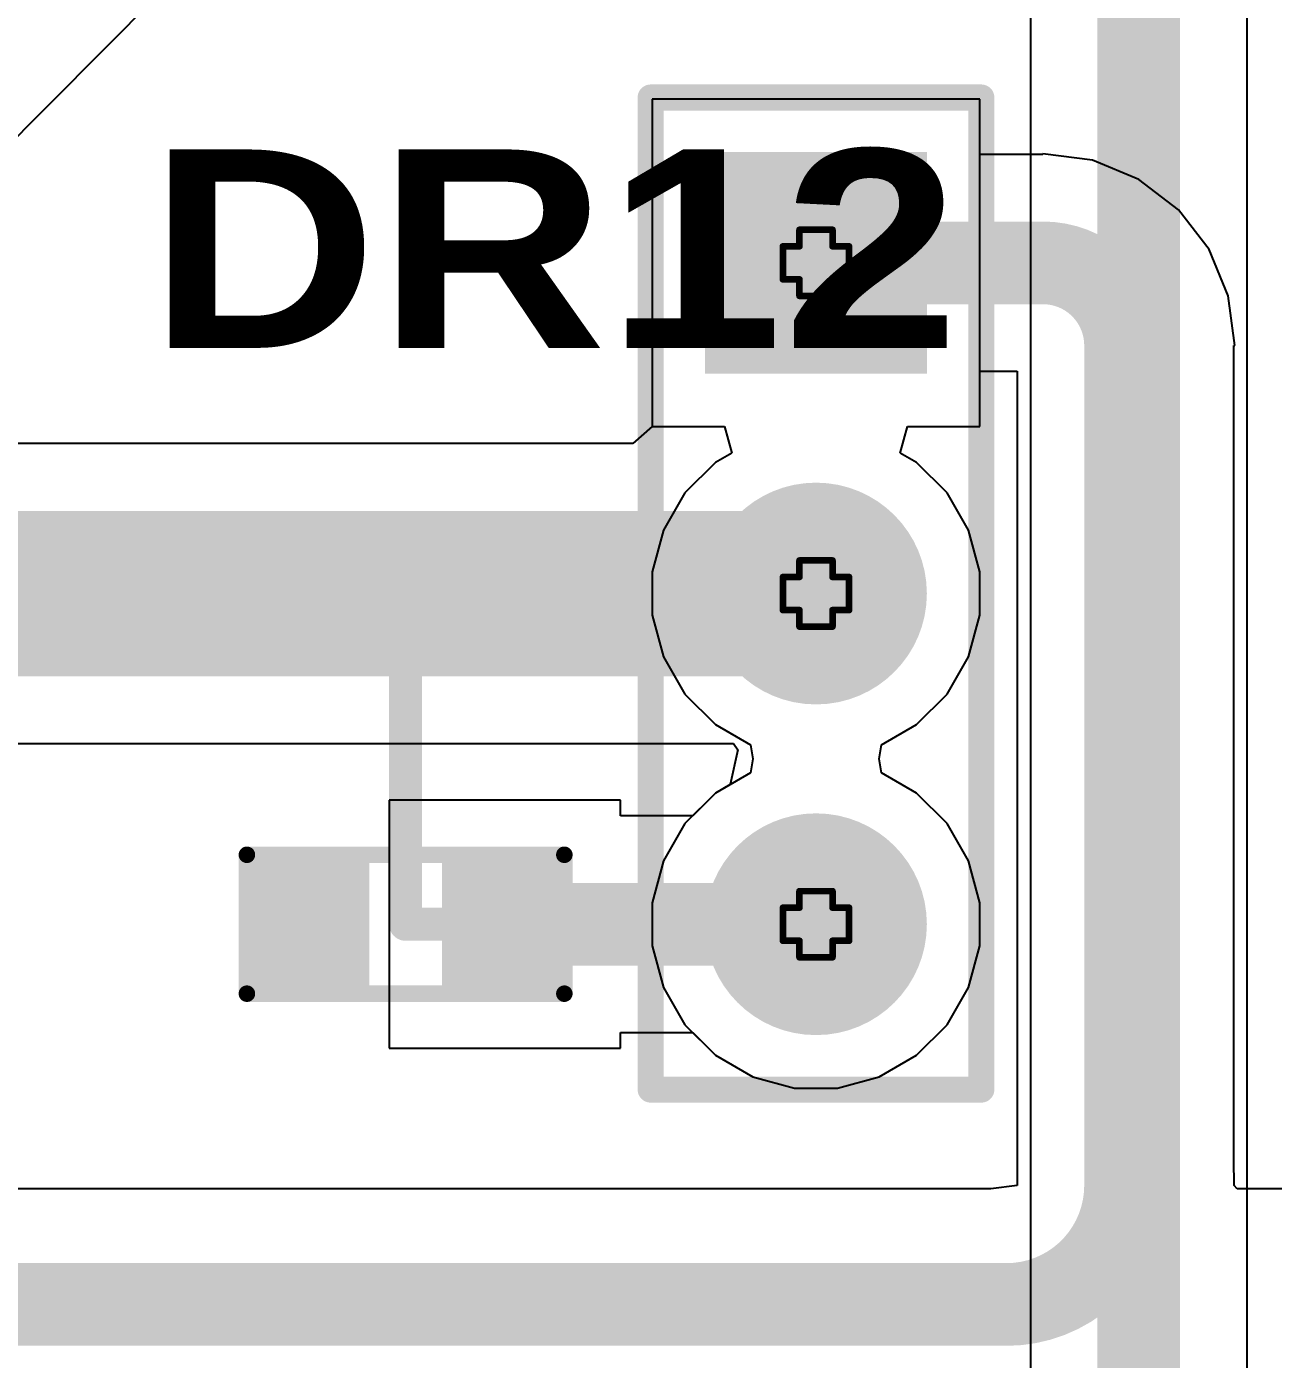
# Model space of a CAD drawing. Header units: inches. Extents: x 0 to 213, y 0 to 212.
# Drawn here: x 2.3857 to 2.7627, y 0.4059 to 0.8089 of the extents above; entities that cross this region are included whole.
import ezdxf

# ---------------------------------------------------------------- set-up
doc = ezdxf.new("R2010")
doc.units = ezdxf.units.IN
doc.header["$MEASUREMENT"] = 0
for name, color, linetype in [('Bottom Layer', 5, 'Continuous'), ('Bottom Overlay', 54, 'Continuous'), ('Bottom Paste', 16, 'Continuous'), ('Bottom Solder', 6, 'Continuous'), ('Drill Drawing', 1, 'Continuous'), ('Multi-Layer', 9, 'Continuous'), ('Pad Holes', 156, 'Continuous'), ('Top Layer', 1, 'Continuous'), ('Top Overlay', 2, 'Continuous'), ('Top Solder', 216, 'Continuous')]:
    doc.layers.add(name, color=color, linetype=linetype)
doc.styles.add('Arial Black_Bold', font='', dxfattribs={"height": 0.2})
doc.styles.get('Arial Black_Bold').set_extended_font_data('Arial Black', bold=True)

# ---------------------------------------------------------------- blocks, each defined once
blk = doc.blocks.new('R___0603_B_1')
at = {"layer": 'Bottom Layer'}
for points in [[(-0.045, -0.0175), (-0.045, 0.0175), (-0.015, 0.0175), (-0.015, -0.0175)], [(0.015, -0.0175), (0.015, 0.0175), (0.045, 0.0175), (0.045, -0.0175)]]:
    blk.add_hatch(color=5, dxfattribs=at).paths.add_polyline_path(points)
at = {"layer": 'Bottom Paste'}
for points in [[(-0.045, -0.0175), (-0.045, 0.0175), (-0.015, 0.0175), (-0.015, -0.0175)], [(0.015, -0.0175), (0.015, 0.0175), (0.045, 0.0175), (0.045, -0.0175)]]:
    blk.add_hatch(color=16, dxfattribs=at).paths.add_polyline_path(points)
at = {"layer": 'Bottom Solder'}
for points in [[(-0.049, -0.0215), (-0.049, 0.0215), (-0.011, 0.0215), (-0.011, -0.0215)], [(0.011, -0.0215), (0.011, 0.0215), (0.049, 0.0215), (0.049, -0.0215)]]:
    blk.add_hatch(color=6, dxfattribs=at).paths.add_polyline_path(points)
at = {"layer": 'Bottom Overlay'}
for points in [[(0.048, 0.021, 0.005, 0.005, 0), (-0.048, 0.021, 0.005, 0.005, 0)], [(-0.048, 0.021, 0.005, 0.005, 0), (-0.048, -0.021, 0.005, 0.005, 0)], [(0.048, 0.021, 0.005, 0.005, 0), (0.048, -0.021, 0.005, 0.005, 0)], [(0.048, -0.021, 0.005, 0.005, 0), (-0.048, -0.021, 0.005, 0.005, 0)]]:
    blk.add_lwpolyline(points, format="xyseb", dxfattribs=at)
for points in [[(-0.04925, 0.021, 0.0025, 0.0025, 1), (-0.04675, 0.021, 0.0025, 0.0025, 1)], [(-0.04925, 0.021, 0.0025, 0.0025, 1), (-0.04675, 0.021, 0.0025, 0.0025, 1)], [(0.04675, 0.021, 0.0025, 0.0025, 1), (0.04925, 0.021, 0.0025, 0.0025, 1)], [(0.04675, 0.021, 0.0025, 0.0025, 1), (0.04925, 0.021, 0.0025, 0.0025, 1)], [(-0.04925, -0.021, 0.0025, 0.0025, 1), (-0.04675, -0.021, 0.0025, 0.0025, 1)], [(-0.04925, -0.021, 0.0025, 0.0025, 1), (-0.04675, -0.021, 0.0025, 0.0025, 1)], [(0.04675, -0.021, 0.0025, 0.0025, 1), (0.04925, -0.021, 0.0025, 0.0025, 1)], [(0.04675, -0.021, 0.0025, 0.0025, 1), (0.04925, -0.021, 0.0025, 0.0025, 1)]]:
    blk.add_lwpolyline(points, format="xyseb", close=True, dxfattribs=at)
blk = doc.blocks.new('HDR1X3__13')
at = {"layer": 'Bottom Layer'}
blk.add_hatch(color=5, dxfattribs=at).paths.add_polyline_path([(-0.02953, 0.02953), (0.02953, 0.02953), (0.02953, -0.02953), (-0.02953, -0.02953)])
h = blk.add_hatch(color=5, dxfattribs=at)
edge = h.paths.add_edge_path()
edge.add_arc((0.1, 0), 0.02953, 0, 360)
h = blk.add_hatch(color=5, dxfattribs=at)
edge = h.paths.add_edge_path()
edge.add_arc((0.2, 0), 0.02953, 0, 360)
at = {"layer": 'Bottom Solder'}
blk.add_hatch(color=6, dxfattribs=at).paths.add_polyline_path([(-0.03353, 0.03353), (0.03353, 0.03353), (0.03353, -0.03353), (-0.03353, -0.03353)])
h = blk.add_hatch(color=6, dxfattribs=at)
edge = h.paths.add_edge_path()
edge.add_arc((0.1, 0), 0.03353, 0, 360)
h = blk.add_hatch(color=6, dxfattribs=at)
edge = h.paths.add_edge_path()
edge.add_arc((0.2, 0), 0.03353, 0, 360)
at = {"layer": 'Multi-Layer'}
blk.add_hatch(color=9, dxfattribs=at).paths.add_polyline_path([(-0.02953, 0.02953), (0.02953, 0.02953), (0.02953, -0.02953), (-0.02953, -0.02953)])
h = blk.add_hatch(color=9, dxfattribs=at)
edge = h.paths.add_edge_path()
edge.add_arc((0.1, 0), 0.02953, 0, 360)
h = blk.add_hatch(color=9, dxfattribs=at)
edge = h.paths.add_edge_path()
edge.add_arc((0.2, 0), 0.02953, 0, 360)
at = {"layer": 'Pad Holes'}
h = blk.add_hatch(color=7, dxfattribs=at)
edge = h.paths.add_edge_path()
edge.add_arc((0, 0), 0.01772, 0, 360)
h = blk.add_hatch(color=7, dxfattribs=at)
edge = h.paths.add_edge_path()
edge.add_arc((0.1, 0), 0.01772, 0, 360)
h = blk.add_hatch(color=7, dxfattribs=at)
edge = h.paths.add_edge_path()
edge.add_arc((0.2, 0), 0.01772, 0, 360)
at = {"layer": 'Top Layer'}
blk.add_hatch(color=1, dxfattribs=at).paths.add_polyline_path([(-0.02953, 0.02953), (0.02953, 0.02953), (0.02953, -0.02953), (-0.02953, -0.02953)])
h = blk.add_hatch(color=1, dxfattribs=at)
edge = h.paths.add_edge_path()
edge.add_arc((0.1, 0), 0.02953, 0, 360)
h = blk.add_hatch(color=1, dxfattribs=at)
edge = h.paths.add_edge_path()
edge.add_arc((0.2, 0), 0.02953, 0, 360)
at = {"layer": 'Top Solder'}
blk.add_hatch(color=216, dxfattribs=at).paths.add_polyline_path([(-0.03353, 0.03353), (0.03353, 0.03353), (0.03353, -0.03353), (-0.03353, -0.03353)])
h = blk.add_hatch(color=216, dxfattribs=at)
edge = h.paths.add_edge_path()
edge.add_arc((0.1, 0), 0.03353, 0, 360)
h = blk.add_hatch(color=216, dxfattribs=at)
edge = h.paths.add_edge_path()
edge.add_arc((0.2, 0), 0.03353, 0, 360)
at = {"layer": 'Top Overlay'}
for points in [[(-0.05, -0.05, 0.00787, 0.00787, 0), (-0.05, 0.05, 0.00787, 0.00787, 0)], [(0.25, 0.05, 0.00787, 0.00787, 0), (-0.05, 0.05, 0.00787, 0.00787, 0)], [(0.25, -0.05, 0.00787, 0.00787, 0), (0.25, 0.05, 0.00787, 0.00787, 0)], [(0.25, -0.05, 0.00787, 0.00787, 0), (-0.05, -0.05, 0.00787, 0.00787, 0)]]:
    blk.add_lwpolyline(points, format="xyseb", dxfattribs=at)
for points in [[(-0.05197, 0.05, 0.00394, 0.00394, 1), (-0.04803, 0.05, 0.00394, 0.00394, 1)], [(-0.05197, 0.05, 0.00394, 0.00394, 1), (-0.04803, 0.05, 0.00394, 0.00394, 1)], [(0.24803, 0.05, 0.00394, 0.00394, 1), (0.25197, 0.05, 0.00394, 0.00394, 1)], [(0.24803, 0.05, 0.00394, 0.00394, 1), (0.25197, 0.05, 0.00394, 0.00394, 1)], [(-0.05197, -0.05, 0.00394, 0.00394, 1), (-0.04803, -0.05, 0.00394, 0.00394, 1)], [(-0.05197, -0.05, 0.00394, 0.00394, 1), (-0.04803, -0.05, 0.00394, 0.00394, 1)], [(0.24803, -0.05, 0.00394, 0.00394, 1), (0.25197, -0.05, 0.00394, 0.00394, 1)], [(0.24803, -0.05, 0.00394, 0.00394, 1), (0.25197, -0.05, 0.00394, 0.00394, 1)]]:
    blk.add_lwpolyline(points, format="xyseb", close=True, dxfattribs=at)
blk = doc.blocks.new('5050_LED_25')
at = {"layer": 'Top Solder'}
blk.add_line((-0.05874, -0.09026), (-210.22739, -211.48777), dxfattribs=at)

msp = doc.modelspace()

# ---------------------------------------------------------------- linework, layer by layer
at = {"layer": 'Bottom Layer'}
for p, q in [((2.68922, 1.09836), (2.68922, 0.336)), ((2.75478, 0.336), (2.75478, 1.09941)), ((2.67391, 0.78697), (2.57485, 0.78697)), ((2.57485, 0.78697), (2.57485, 0.69083)), ((2.67391, 0.68791), (2.67391, 0.78697)), ((2.57485, 0.69083), (2.57485, 0.68791)), ((2.57485, 0.68791), (2.56896, 0.68283)), ((2.64987, 0.67991), (2.65201, 0.68791)), ((2.65201, 0.68791), (2.67391, 0.68791)), ((2.56896, 0.68283), (2.29369, 0.68283)), ((2.65479, 0.67707), (2.64987, 0.67991)), ((2.66401, 0.66785), (2.65479, 0.67707)), ((2.67053, 0.65656), (2.66401, 0.66785)), ((2.67391, 0.64396), (2.67053, 0.65656)), ((2.67391, 0.63092), (2.67391, 0.64396)), ((2.67053, 0.61832), (2.67391, 0.63092)), ((2.66401, 0.60703), (2.67053, 0.61832)), ((2.65479, 0.59781), (2.66401, 0.60703)), ((2.64419, 0.59169), (2.65479, 0.59781)), ((2.29369, 0.59205), (2.59942, 0.59205)), ((2.60075, 0.59014), (2.59845, 0.57966)), ((2.59942, 0.59205), (2.60075, 0.59014)), ((2.6435, 0.58744), (2.64419, 0.59169)), ((2.64419, 0.58319), (2.6435, 0.58744)), ((2.65479, 0.57707), (2.64419, 0.58319)), ((2.59397, 0.57707), (2.58712, 0.57022)), ((2.59845, 0.57966), (2.59397, 0.57707)), ((2.66401, 0.56785), (2.65479, 0.57707)), ((2.56528, 0.57494), (2.49528, 0.57494)), ((2.49528, 0.57494), (2.49528, 0.49994)), ((2.56528, 0.57022), (2.56528, 0.57494)), ((2.58712, 0.57022), (2.56528, 0.57022)), ((2.67053, 0.55656), (2.66401, 0.56785)), ((2.67391, 0.54396), (2.67053, 0.55656)), ((2.67391, 0.53092), (2.67391, 0.54396)), ((2.67053, 0.51832), (2.67391, 0.53092)), ((2.66401, 0.50703), (2.67053, 0.51832)), ((2.56528, 0.49994), (2.56528, 0.50466)), ((2.56528, 0.50466), (2.58712, 0.50466)), ((2.58712, 0.50466), (2.59397, 0.49781)), ((2.65479, 0.49781), (2.66401, 0.50703)), ((2.49528, 0.49994), (2.56528, 0.49994)), ((2.59397, 0.49781), (2.60526, 0.49129)), ((2.6435, 0.49129), (2.65479, 0.49781)), ((2.60526, 0.49129), (2.61786, 0.48791)), ((2.61786, 0.48791), (2.6309, 0.48791)), ((2.6309, 0.48791), (2.6435, 0.49129))]:
    msp.add_line(p, q, dxfattribs=at)
for points in [[(2.722, 0.336, 0.025, 0.025, 0), (2.722, 1.09941, 0.025, 0.025, 0)], [(2.29369, 0.63744, 0.05, 0.05, 0), (2.62438, 0.63744, 0.05, 0.05, 0)], [(2.53028, 0.53744, 0.025, 0.025, 0), (2.62438, 0.53744, 0.025, 0.025, 0)]]:
    msp.add_lwpolyline(points, format="xyseb", dxfattribs=at)
for points in [[(2.61188, 0.63744, 0.025, 0.025, 1), (2.63688, 0.63744, 0.025, 0.025, 1)], [(2.52403, 0.53744, 0.0125, 0.0125, 1), (2.53653, 0.53744, 0.0125, 0.0125, 1)], [(2.61813, 0.53744, 0.0125, 0.0125, 1), (2.63063, 0.53744, 0.0125, 0.0125, 1)]]:
    msp.add_lwpolyline(points, format="xyseb", close=True, dxfattribs=at)
at = {"layer": 'Drill Drawing'}
for points in [[(2.61938, 0.74244, 0.002, 0.002, 0), (2.61938, 0.74744, 0.002, 0.002, 0)], [(2.61938, 0.74744, 0.002, 0.002, 0), (2.62938, 0.74744, 0.002, 0.002, 0)], [(2.62938, 0.74244, 0.002, 0.002, 0), (2.62938, 0.74744, 0.002, 0.002, 0)], [(2.61438, 0.73244, 0.002, 0.002, 0), (2.61438, 0.74244, 0.002, 0.002, 0)], [(2.61438, 0.74244, 0.002, 0.002, 0), (2.61938, 0.74244, 0.002, 0.002, 0)], [(2.62938, 0.74244, 0.002, 0.002, 0), (2.63438, 0.74244, 0.002, 0.002, 0)], [(2.63438, 0.73244, 0.002, 0.002, 0), (2.63438, 0.74244, 0.002, 0.002, 0)], [(2.61438, 0.73244, 0.002, 0.002, 0), (2.61938, 0.73244, 0.002, 0.002, 0)], [(2.61938, 0.72744, 0.002, 0.002, 0), (2.61938, 0.73244, 0.002, 0.002, 0)], [(2.62938, 0.73244, 0.002, 0.002, 0), (2.63438, 0.73244, 0.002, 0.002, 0)], [(2.62938, 0.72744, 0.002, 0.002, 0), (2.62938, 0.73244, 0.002, 0.002, 0)], [(2.61938, 0.72744, 0.002, 0.002, 0), (2.62938, 0.72744, 0.002, 0.002, 0)], [(2.61938, 0.64244, 0.002, 0.002, 0), (2.61938, 0.64744, 0.002, 0.002, 0)], [(2.61938, 0.64744, 0.002, 0.002, 0), (2.62938, 0.64744, 0.002, 0.002, 0)], [(2.62938, 0.64244, 0.002, 0.002, 0), (2.62938, 0.64744, 0.002, 0.002, 0)], [(2.61438, 0.63244, 0.002, 0.002, 0), (2.61438, 0.64244, 0.002, 0.002, 0)], [(2.61438, 0.64244, 0.002, 0.002, 0), (2.61938, 0.64244, 0.002, 0.002, 0)], [(2.62938, 0.64244, 0.002, 0.002, 0), (2.63438, 0.64244, 0.002, 0.002, 0)], [(2.63438, 0.63244, 0.002, 0.002, 0), (2.63438, 0.64244, 0.002, 0.002, 0)], [(2.61438, 0.63244, 0.002, 0.002, 0), (2.61938, 0.63244, 0.002, 0.002, 0)], [(2.61938, 0.62744, 0.002, 0.002, 0), (2.61938, 0.63244, 0.002, 0.002, 0)], [(2.62938, 0.63244, 0.002, 0.002, 0), (2.63438, 0.63244, 0.002, 0.002, 0)], [(2.62938, 0.62744, 0.002, 0.002, 0), (2.62938, 0.63244, 0.002, 0.002, 0)], [(2.61938, 0.62744, 0.002, 0.002, 0), (2.62938, 0.62744, 0.002, 0.002, 0)], [(2.61938, 0.54244, 0.002, 0.002, 0), (2.61938, 0.54744, 0.002, 0.002, 0)], [(2.61938, 0.54744, 0.002, 0.002, 0), (2.62938, 0.54744, 0.002, 0.002, 0)], [(2.62938, 0.54244, 0.002, 0.002, 0), (2.62938, 0.54744, 0.002, 0.002, 0)], [(2.61438, 0.53244, 0.002, 0.002, 0), (2.61438, 0.54244, 0.002, 0.002, 0)], [(2.61438, 0.54244, 0.002, 0.002, 0), (2.61938, 0.54244, 0.002, 0.002, 0)], [(2.62938, 0.54244, 0.002, 0.002, 0), (2.63438, 0.54244, 0.002, 0.002, 0)], [(2.63438, 0.53244, 0.002, 0.002, 0), (2.63438, 0.54244, 0.002, 0.002, 0)], [(2.61438, 0.53244, 0.002, 0.002, 0), (2.61938, 0.53244, 0.002, 0.002, 0)], [(2.61938, 0.52744, 0.002, 0.002, 0), (2.61938, 0.53244, 0.002, 0.002, 0)], [(2.62938, 0.53244, 0.002, 0.002, 0), (2.63438, 0.53244, 0.002, 0.002, 0)], [(2.62938, 0.52744, 0.002, 0.002, 0), (2.62938, 0.53244, 0.002, 0.002, 0)], [(2.61938, 0.52744, 0.002, 0.002, 0), (2.62938, 0.52744, 0.002, 0.002, 0)]]:
    msp.add_lwpolyline(points, format="xyseb", dxfattribs=at)
for points in [[(2.61888, 0.74744, 0.001, 0.001, 1), (2.61988, 0.74744, 0.001, 0.001, 1)], [(2.61888, 0.74744, 0.001, 0.001, 1), (2.61988, 0.74744, 0.001, 0.001, 1)], [(2.62888, 0.74744, 0.001, 0.001, 1), (2.62988, 0.74744, 0.001, 0.001, 1)], [(2.62888, 0.74744, 0.001, 0.001, 1), (2.62988, 0.74744, 0.001, 0.001, 1)], [(2.61388, 0.74244, 0.001, 0.001, 1), (2.61488, 0.74244, 0.001, 0.001, 1)], [(2.61388, 0.74244, 0.001, 0.001, 1), (2.61488, 0.74244, 0.001, 0.001, 1)], [(2.61888, 0.74244, 0.001, 0.001, 1), (2.61988, 0.74244, 0.001, 0.001, 1)], [(2.61888, 0.74244, 0.001, 0.001, 1), (2.61988, 0.74244, 0.001, 0.001, 1)], [(2.62888, 0.74244, 0.001, 0.001, 1), (2.62988, 0.74244, 0.001, 0.001, 1)], [(2.62888, 0.74244, 0.001, 0.001, 1), (2.62988, 0.74244, 0.001, 0.001, 1)], [(2.63388, 0.74244, 0.001, 0.001, 1), (2.63488, 0.74244, 0.001, 0.001, 1)], [(2.63388, 0.74244, 0.001, 0.001, 1), (2.63488, 0.74244, 0.001, 0.001, 1)], [(2.61388, 0.73244, 0.001, 0.001, 1), (2.61488, 0.73244, 0.001, 0.001, 1)], [(2.61388, 0.73244, 0.001, 0.001, 1), (2.61488, 0.73244, 0.001, 0.001, 1)], [(2.61888, 0.73244, 0.001, 0.001, 1), (2.61988, 0.73244, 0.001, 0.001, 1)], [(2.61888, 0.73244, 0.001, 0.001, 1), (2.61988, 0.73244, 0.001, 0.001, 1)], [(2.62888, 0.73244, 0.001, 0.001, 1), (2.62988, 0.73244, 0.001, 0.001, 1)], [(2.62888, 0.73244, 0.001, 0.001, 1), (2.62988, 0.73244, 0.001, 0.001, 1)], [(2.63388, 0.73244, 0.001, 0.001, 1), (2.63488, 0.73244, 0.001, 0.001, 1)], [(2.63388, 0.73244, 0.001, 0.001, 1), (2.63488, 0.73244, 0.001, 0.001, 1)], [(2.61888, 0.72744, 0.001, 0.001, 1), (2.61988, 0.72744, 0.001, 0.001, 1)], [(2.61888, 0.72744, 0.001, 0.001, 1), (2.61988, 0.72744, 0.001, 0.001, 1)], [(2.62888, 0.72744, 0.001, 0.001, 1), (2.62988, 0.72744, 0.001, 0.001, 1)], [(2.62888, 0.72744, 0.001, 0.001, 1), (2.62988, 0.72744, 0.001, 0.001, 1)], [(2.61888, 0.64744, 0.001, 0.001, 1), (2.61988, 0.64744, 0.001, 0.001, 1)], [(2.61888, 0.64744, 0.001, 0.001, 1), (2.61988, 0.64744, 0.001, 0.001, 1)], [(2.62888, 0.64744, 0.001, 0.001, 1), (2.62988, 0.64744, 0.001, 0.001, 1)], [(2.62888, 0.64744, 0.001, 0.001, 1), (2.62988, 0.64744, 0.001, 0.001, 1)], [(2.61388, 0.64244, 0.001, 0.001, 1), (2.61488, 0.64244, 0.001, 0.001, 1)], [(2.61388, 0.64244, 0.001, 0.001, 1), (2.61488, 0.64244, 0.001, 0.001, 1)], [(2.61888, 0.64244, 0.001, 0.001, 1), (2.61988, 0.64244, 0.001, 0.001, 1)], [(2.61888, 0.64244, 0.001, 0.001, 1), (2.61988, 0.64244, 0.001, 0.001, 1)], [(2.62888, 0.64244, 0.001, 0.001, 1), (2.62988, 0.64244, 0.001, 0.001, 1)], [(2.62888, 0.64244, 0.001, 0.001, 1), (2.62988, 0.64244, 0.001, 0.001, 1)], [(2.63388, 0.64244, 0.001, 0.001, 1), (2.63488, 0.64244, 0.001, 0.001, 1)], [(2.63388, 0.64244, 0.001, 0.001, 1), (2.63488, 0.64244, 0.001, 0.001, 1)], [(2.61388, 0.63244, 0.001, 0.001, 1), (2.61488, 0.63244, 0.001, 0.001, 1)], [(2.61388, 0.63244, 0.001, 0.001, 1), (2.61488, 0.63244, 0.001, 0.001, 1)], [(2.61888, 0.63244, 0.001, 0.001, 1), (2.61988, 0.63244, 0.001, 0.001, 1)], [(2.61888, 0.63244, 0.001, 0.001, 1), (2.61988, 0.63244, 0.001, 0.001, 1)], [(2.62888, 0.63244, 0.001, 0.001, 1), (2.62988, 0.63244, 0.001, 0.001, 1)], [(2.62888, 0.63244, 0.001, 0.001, 1), (2.62988, 0.63244, 0.001, 0.001, 1)], [(2.63388, 0.63244, 0.001, 0.001, 1), (2.63488, 0.63244, 0.001, 0.001, 1)], [(2.63388, 0.63244, 0.001, 0.001, 1), (2.63488, 0.63244, 0.001, 0.001, 1)], [(2.61888, 0.62744, 0.001, 0.001, 1), (2.61988, 0.62744, 0.001, 0.001, 1)], [(2.61888, 0.62744, 0.001, 0.001, 1), (2.61988, 0.62744, 0.001, 0.001, 1)], [(2.62888, 0.62744, 0.001, 0.001, 1), (2.62988, 0.62744, 0.001, 0.001, 1)], [(2.62888, 0.62744, 0.001, 0.001, 1), (2.62988, 0.62744, 0.001, 0.001, 1)], [(2.61888, 0.54744, 0.001, 0.001, 1), (2.61988, 0.54744, 0.001, 0.001, 1)], [(2.61888, 0.54744, 0.001, 0.001, 1), (2.61988, 0.54744, 0.001, 0.001, 1)], [(2.62888, 0.54744, 0.001, 0.001, 1), (2.62988, 0.54744, 0.001, 0.001, 1)], [(2.62888, 0.54744, 0.001, 0.001, 1), (2.62988, 0.54744, 0.001, 0.001, 1)], [(2.61388, 0.54244, 0.001, 0.001, 1), (2.61488, 0.54244, 0.001, 0.001, 1)], [(2.61388, 0.54244, 0.001, 0.001, 1), (2.61488, 0.54244, 0.001, 0.001, 1)], [(2.61888, 0.54244, 0.001, 0.001, 1), (2.61988, 0.54244, 0.001, 0.001, 1)], [(2.61888, 0.54244, 0.001, 0.001, 1), (2.61988, 0.54244, 0.001, 0.001, 1)], [(2.62888, 0.54244, 0.001, 0.001, 1), (2.62988, 0.54244, 0.001, 0.001, 1)], [(2.62888, 0.54244, 0.001, 0.001, 1), (2.62988, 0.54244, 0.001, 0.001, 1)], [(2.63388, 0.54244, 0.001, 0.001, 1), (2.63488, 0.54244, 0.001, 0.001, 1)], [(2.63388, 0.54244, 0.001, 0.001, 1), (2.63488, 0.54244, 0.001, 0.001, 1)], [(2.61388, 0.53244, 0.001, 0.001, 1), (2.61488, 0.53244, 0.001, 0.001, 1)], [(2.61388, 0.53244, 0.001, 0.001, 1), (2.61488, 0.53244, 0.001, 0.001, 1)], [(2.61888, 0.53244, 0.001, 0.001, 1), (2.61988, 0.53244, 0.001, 0.001, 1)], [(2.61888, 0.53244, 0.001, 0.001, 1), (2.61988, 0.53244, 0.001, 0.001, 1)], [(2.62888, 0.53244, 0.001, 0.001, 1), (2.62988, 0.53244, 0.001, 0.001, 1)], [(2.62888, 0.53244, 0.001, 0.001, 1), (2.62988, 0.53244, 0.001, 0.001, 1)], [(2.63388, 0.53244, 0.001, 0.001, 1), (2.63488, 0.53244, 0.001, 0.001, 1)], [(2.63388, 0.53244, 0.001, 0.001, 1), (2.63488, 0.53244, 0.001, 0.001, 1)], [(2.61888, 0.52744, 0.001, 0.001, 1), (2.61988, 0.52744, 0.001, 0.001, 1)], [(2.61888, 0.52744, 0.001, 0.001, 1), (2.61988, 0.52744, 0.001, 0.001, 1)], [(2.62888, 0.52744, 0.001, 0.001, 1), (2.62988, 0.52744, 0.001, 0.001, 1)], [(2.62888, 0.52744, 0.001, 0.001, 1), (2.62988, 0.52744, 0.001, 0.001, 1)]]:
    msp.add_lwpolyline(points, format="xyseb", close=True, dxfattribs=at)
at = {"layer": 'Top Layer'}
for p, q in [((2.67391, 0.78697), (2.57485, 0.78697)), ((2.57485, 0.78697), (2.57485, 0.68791)), ((2.67391, 0.77022), (2.67391, 0.78697)), ((2.69301, 0.77022), (2.67391, 0.77022)), ((2.70802, 0.76846), (2.69301, 0.77043)), ((2.69301, 0.77043), (2.69301, 0.77022)), ((2.722, 0.76267), (2.70802, 0.76846)), ((2.73401, 0.75345), (2.722, 0.76267)), ((2.74323, 0.74144), (2.73401, 0.75345)), ((2.74902, 0.72746), (2.74323, 0.74144)), ((2.751, 0.71245), (2.74902, 0.72746)), ((2.75078, 0.46616), (2.75078, 0.71245)), ((2.75078, 0.71245), (2.751, 0.71245)), ((2.67391, 0.68791), (2.67391, 0.70466)), ((2.67391, 0.70466), (2.68522, 0.70466)), ((2.68522, 0.70466), (2.68522, 0.45845)), ((2.57485, 0.68791), (2.59674, 0.68791)), ((2.59674, 0.68791), (2.59889, 0.67991)), ((2.64987, 0.67991), (2.65201, 0.68791)), ((2.65201, 0.68791), (2.67391, 0.68791)), ((2.59397, 0.67707), (2.58475, 0.66785)), ((2.59889, 0.67991), (2.59397, 0.67707)), ((2.65479, 0.67707), (2.64987, 0.67991)), ((2.66401, 0.66785), (2.65479, 0.67707)), ((2.58475, 0.66785), (2.57823, 0.65656)), ((2.67053, 0.65656), (2.66401, 0.66785)), ((2.57823, 0.65656), (2.57485, 0.64396)), ((2.67391, 0.64396), (2.67053, 0.65656)), ((2.57485, 0.64396), (2.57485, 0.63092)), ((2.67391, 0.63092), (2.67391, 0.64396)), ((2.57485, 0.63092), (2.57823, 0.61832)), ((2.67053, 0.61832), (2.67391, 0.63092)), ((2.57823, 0.61832), (2.58475, 0.60703)), ((2.66401, 0.60703), (2.67053, 0.61832)), ((2.58475, 0.60703), (2.59397, 0.59781)), ((2.65479, 0.59781), (2.66401, 0.60703)), ((2.59397, 0.59781), (2.60457, 0.59169)), ((2.64419, 0.59169), (2.65479, 0.59781)), ((2.60457, 0.59169), (2.60526, 0.58744)), ((2.6435, 0.58744), (2.64419, 0.59169)), ((2.60526, 0.58744), (2.60457, 0.58319)), ((2.64419, 0.58319), (2.6435, 0.58744)), ((2.60457, 0.58319), (2.59397, 0.57707)), ((2.65479, 0.57707), (2.64419, 0.58319)), ((2.59397, 0.57707), (2.58475, 0.56785)), ((2.66401, 0.56785), (2.65479, 0.57707)), ((2.58475, 0.56785), (2.57823, 0.55656)), ((2.67053, 0.55656), (2.66401, 0.56785)), ((2.57823, 0.55656), (2.57485, 0.54396)), ((2.67391, 0.54396), (2.67053, 0.55656)), ((2.57485, 0.54396), (2.57485, 0.53092)), ((2.67391, 0.53092), (2.67391, 0.54396)), ((2.57485, 0.53092), (2.57823, 0.51832)), ((2.67053, 0.51832), (2.67391, 0.53092)), ((2.57823, 0.51832), (2.58475, 0.50703)), ((2.66401, 0.50703), (2.67053, 0.51832)), ((2.58475, 0.50703), (2.59397, 0.49781)), ((2.65479, 0.49781), (2.66401, 0.50703)), ((2.59397, 0.49781), (2.60526, 0.49129)), ((2.6435, 0.49129), (2.65479, 0.49781)), ((2.60526, 0.49129), (2.61786, 0.48791)), ((2.61786, 0.48791), (2.6309, 0.48791)), ((2.6309, 0.48791), (2.6435, 0.49129)), ((2.75083, 0.45845), (2.75078, 0.46616)), ((2.6773, 0.45745), (2.28738, 0.45745)), ((2.68522, 0.45845), (2.6773, 0.45745)), ((2.75174, 0.45745), (2.75083, 0.45845)), ((2.982, 0.45745), (2.75174, 0.45745))]:
    msp.add_line(p, q, dxfattribs=at)
for points in [[(2.62438, 0.73744, 0.025, 0.025, 0), (2.69301, 0.73744, 0.025, 0.025, 0)], [(2.69301, 0.73744, 0.025, 0.025, -0.414214), (2.718, 0.71245, 0.025, 0.025, 0)], [(2.718, 0.45845, 0.025, 0.025, 0), (2.718, 0.71245, 0.025, 0.025, 0)], [(2.718, 0.45845, 0.025, 0.025, -0.414214), (2.682, 0.42245, 0.025, 0.025, 0)], [(2.08935, 0.42245, 0.025, 0.025, 0), (2.682, 0.42245, 0.025, 0.025, 0)]]:
    msp.add_lwpolyline(points, format="xyseb", dxfattribs=at)
for points in [[(2.61813, 0.73744, 0.0125, 0.0125, 1), (2.63063, 0.73744, 0.0125, 0.0125, 1)], [(2.68676, 0.73744, 0.0125, 0.0125, 1), (2.69926, 0.73744, 0.0125, 0.0125, 1)], [(2.68676, 0.73744, 0.0125, 0.0125, 1), (2.69926, 0.73744, 0.0125, 0.0125, 1)], [(2.71175, 0.71245, 0.0125, 0.0125, 1), (2.72425, 0.71245, 0.0125, 0.0125, 1)], [(2.71175, 0.71245, 0.0125, 0.0125, 1), (2.72425, 0.71245, 0.0125, 0.0125, 1)], [(2.71175, 0.45845, 0.0125, 0.0125, 1), (2.72425, 0.45845, 0.0125, 0.0125, 1)], [(2.71175, 0.45845, 0.0125, 0.0125, 1), (2.72425, 0.45845, 0.0125, 0.0125, 1)], [(2.67575, 0.42245, 0.0125, 0.0125, 1), (2.68825, 0.42245, 0.0125, 0.0125, 1)], [(2.67575, 0.42245, 0.0125, 0.0125, 1), (2.68825, 0.42245, 0.0125, 0.0125, 1)]]:
    msp.add_lwpolyline(points, format="xyseb", close=True, dxfattribs=at)
at = {"layer": 'Top Overlay'}
for points in [[(2.50028, 0.63744, 0.01, 0.01, 0), (2.55623, 0.63744, 0.01, 0.01, 0)], [(2.50028, 0.53744, 0.01, 0.01, 0), (2.50028, 0.63744, 0.01, 0.01, 0)], [(2.50028, 0.53743, 0.01, 0.01, 0), (2.55623, 0.53743, 0.01, 0.01, 0)]]:
    msp.add_lwpolyline(points, format="xyseb", dxfattribs=at)
for points in [[(2.49778, 0.63744, 0.005, 0.005, 1), (2.50278, 0.63744, 0.005, 0.005, 1)], [(2.49778, 0.63744, 0.005, 0.005, 1), (2.50278, 0.63744, 0.005, 0.005, 1)], [(2.55373, 0.63744, 0.005, 0.005, 1), (2.55873, 0.63744, 0.005, 0.005, 1)], [(2.49778, 0.53744, 0.005, 0.005, 1), (2.50278, 0.53744, 0.005, 0.005, 1)], [(2.49778, 0.53743, 0.005, 0.005, 1), (2.50278, 0.53743, 0.005, 0.005, 1)], [(2.55373, 0.53743, 0.005, 0.005, 1), (2.55873, 0.53743, 0.005, 0.005, 1)]]:
    msp.add_lwpolyline(points, format="xyseb", close=True, dxfattribs=at)

# ---------------------------------------------------------------- block references
for name, p, rotation in [('5050_LED_25', (2.27598, 0.63705), 180), ('HDR1X3__13', (2.62438, 0.73744), 270), ('R___0603_B_1', (2.50028, 0.53744), 180)]:
    msp.add_blockref(name, p, dxfattribs=dict(rotation=rotation))

# ---------------------------------------------------------------- texts
at = {"layer": 'Top Overlay', "style": 'Arial Black_Bold'}
msp.add_text('DR12', height=0.06, dxfattribs=at).set_placement((2.42249, 0.71173))

doc.saveas('drawing.dxf')
